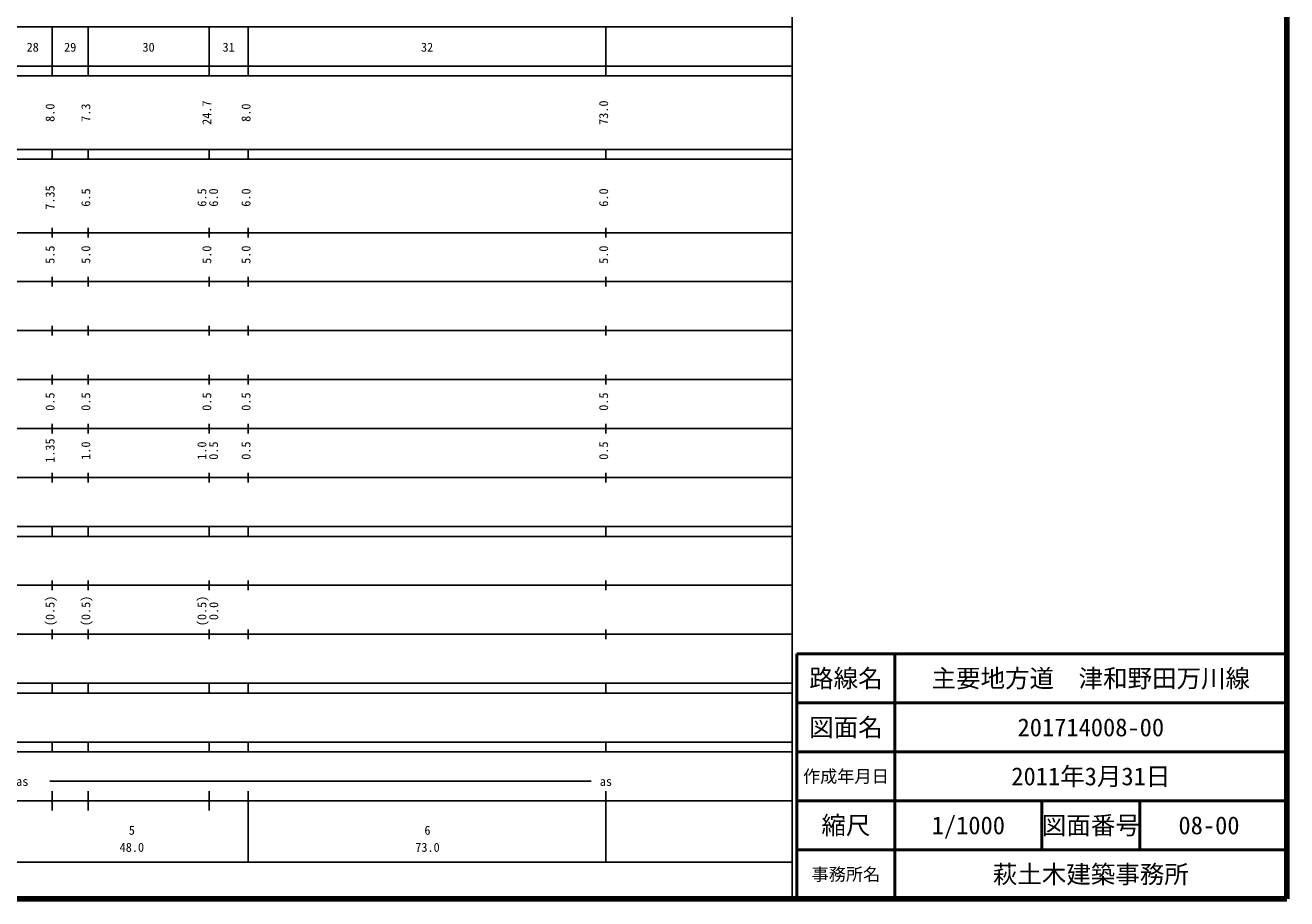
# Model space of a CAD drawing. Units: millimetres on the paper, enlarged 1000 times. Extents: x 40000 to 680000, y 20000 to 380000.
# Drawn here: x 422472 to 680000, y 20000 to 198357 of the extents above; entities that cross this region are included whole.
import ezdxf
from ezdxf.enums import TextEntityAlignment as Align

# ---------------------------------------------------------------- set-up
doc = ezdxf.new("R2010")
doc.units = ezdxf.units.MM
doc.header["$LTSCALE"] = 1000
for name, color, linetype, lineweight in [('M-TTL', 2, 'Continuous', 140), ('M-TTL-BAND', 7, 'Continuous', 25), ('M-TTL-FRAM', 2, 'Continuous', 50), ('M-TTL-LINE', 7, 'Continuous', 50)]:
    doc.layers.add(name, color=color, linetype=linetype, lineweight=lineweight)
doc.layers.add('M-TTL-TXT', color=7, linetype='Continuous')
doc.styles.add('ＭＳ ゴシック', font='')
doc.styles.get('ＭＳ ゴシック').set_extended_font_data('MS Gothic')

msp = doc.modelspace()

# ---------------------------------------------------------------- linework, layer by layer
at = {"layer": 'M-TTL'}
for p, q in [((680000, 20000), (680000, 380000)), ((40000, 20000), (680000, 20000))]:
    msp.add_line(p, q, dxfattribs=at)
at = {"layer": 'M-TTL-BAND'}
for p, q in [((579000, 20000), (579000, 370000)), ((68000, 198000), (579000, 198000)), ((428000, 188000), (428000, 198000)), ((435300, 188000), (435300, 198000)), ((460000, 188000), (460000, 198000)), ((468000, 188000), (468000, 198000)), ((541000, 188000), (541000, 198000)), ((40000, 190000), (579000, 190000)), ((40000, 188000), (579000, 188000)), ((40000, 173000), (579000, 173000)), ((428000, 171000), (428000, 173000)), ((435300, 171000), (435300, 173000)), ((460000, 171000), (460000, 173000)), ((468000, 171000), (468000, 173000)), ((541000, 171000), (541000, 173000)), ((40000, 171000), (579000, 171000)), ((40000, 156000), (579000, 156000)), ((428000, 155000), (428000, 157000)), ((435300, 155000), (435300, 157000)), ((460000, 155000), (460000, 157000)), ((468000, 155000), (468000, 157000)), ((541000, 155000), (541000, 157000)), ((428000, 145000), (428000, 147000)), ((435300, 145000), (435300, 147000)), ((460000, 145000), (460000, 147000)), ((468000, 145000), (468000, 147000)), ((541000, 145000), (541000, 147000)), ((46000, 146000), (579000, 146000)), ((428000, 135000), (428000, 137000)), ((435300, 135000), (435300, 137000)), ((460000, 135000), (460000, 137000)), ((468000, 135000), (468000, 137000)), ((541000, 135000), (541000, 137000)), ((52000, 136000), (579000, 136000)), ((428000, 125000), (428000, 127000)), ((435300, 125000), (435300, 127000)), ((460000, 125000), (460000, 127000)), ((468000, 125000), (468000, 127000)), ((541000, 125000), (541000, 127000)), ((46000, 126000), (579000, 126000)), ((52000, 116000), (579000, 116000)), ((428000, 115000), (428000, 117000)), ((435300, 115000), (435300, 117000)), ((460000, 115000), (460000, 117000)), ((468000, 115000), (468000, 117000)), ((541000, 115000), (541000, 117000)), ((46000, 106000), (579000, 106000)), ((428000, 105000), (428000, 107000)), ((435300, 105000), (435300, 107000)), ((460000, 105000), (460000, 107000)), ((468000, 105000), (468000, 107000)), ((541000, 105000), (541000, 107000)), ((40000, 96000), (579000, 96000)), ((428000, 94000), (428000, 96000)), ((435300, 94000), (435300, 96000)), ((460000, 94000), (460000, 96000)), ((468000, 94000), (468000, 96000)), ((541000, 94000), (541000, 96000)), ((40000, 94000), (579000, 94000)), ((428000, 83000), (428000, 85000)), ((435300, 83000), (435300, 85000)), ((460000, 83000), (460000, 85000)), ((468000, 83000), (468000, 85000)), ((541000, 83000), (541000, 85000)), ((49000, 84000), (579000, 84000)), ((428000, 73000), (428000, 75000)), ((435300, 73000), (435300, 75000)), ((460000, 73000), (460000, 75000)), ((468000, 73000), (468000, 75000)), ((541000, 73000), (541000, 75000)), ((40000, 74000), (579000, 74000)), ((40000, 64000), (579000, 64000)), ((40000, 62000), (579000, 62000)), ((428000, 62000), (428000, 64000)), ((435300, 62000), (435300, 64000)), ((460000, 62000), (460000, 64000)), ((468000, 62000), (468000, 64000)), ((541000, 62000), (541000, 64000)), ((40000, 52000), (579000, 52000)), ((428000, 50000), (428000, 52000)), ((435300, 50000), (435300, 52000)), ((460000, 50000), (460000, 52000)), ((468000, 50000), (468000, 52000)), ((541000, 50000), (541000, 52000)), ((40000, 50000), (579000, 50000)), ((427500, 44000), (538000, 44000)), ((428000, 38000), (428000, 42000)), ((435300, 38000), (435300, 42000)), ((460000, 38000), (460000, 42000)), ((468000, 27500), (468000, 42000)), ((541000, 27500), (541000, 42000)), ((40000, 40000), (579000, 40000)), ((68000, 27500), (579000, 27500))]:
    msp.add_line(p, q, dxfattribs=at)
at = {"layer": 'M-TTL-FRAM'}
for p, q in [((680000, 70000), (580000, 70000)), ((580000, 70000), (580000, 20000))]:
    msp.add_line(p, q, dxfattribs=at)
at = {"layer": 'M-TTL-LINE'}
for p, q in [((600000, 70000), (600000, 20000)), ((680000, 60000), (580000, 60000)), ((680000, 50000), (580000, 50000)), ((680000, 40000), (580000, 40000)), ((630000, 40000), (630000, 30000)), ((650000, 40000), (650000, 30000)), ((680000, 30000), (580000, 30000))]:
    msp.add_line(p, q, dxfattribs=at)

# ---------------------------------------------------------------- texts
at = {"layer": 'M-TTL-BAND', "style": 'ＭＳ ゴシック'}
for s, p in [('28', (424000, 192405)), ('29', (431650, 192405)), ('30', (447650, 192405)), ('31', (464000, 192405)), ('32', (504500, 192405)), ('AS/as', (420000, 42500)), ('as', (541000, 42500)), ('5', (444242, 32523)), ('6', (504583, 32523)), ('48.0', (444242, 29033)), ('73.0', (504583, 29033))]:
    msp.add_text(s, height=1833, dxfattribs=at).set_placement(p, align=Align.BOTTOM_CENTER)
for s, p in [('24.7', (461000, 180500)), ('73.0', (542000, 180500)), ('8.0', (429000, 180500)), ('7.3', (436300, 180500)), ('8.0', (469000, 180500)), ('7.35', (429000, 163174)), ('6.5', (436300, 163174)), ('6.5', (460000, 163174)), ('6.0', (462370, 163174)), ('6.0', (469000, 163174)), ('6.0', (542000, 163174)), ('5.5', (429000, 151500)), ('5.0', (436300, 151500)), ('5.0', (461000, 151500)), ('5.0', (469000, 151500)), ('5.0', (542000, 151500)), ('0.5', (429000, 121500)), ('0.5', (436300, 121500)), ('0.5', (461000, 121500)), ('0.5', (469000, 121500)), ('0.5', (542000, 121500)), ('1.35', (429000, 111500)), ('1.0', (436300, 111500)), ('1.0', (460000, 111500)), ('0.5', (462370, 111500)), ('0.5', (469000, 111500)), ('0.5', (542000, 111500)), ('(0.5)', (429000, 78764)), ('(0.5)', (436300, 78764)), ('(0.5)', (460000, 78764)), ('0.0', (462416, 78764))]:
    msp.add_text(s, height=1833, rotation=90, dxfattribs=at).set_placement(p, align=Align.BOTTOM_CENTER)
at = {"layer": 'M-TTL-TXT', "style": 'ＭＳ ゴシック'}
for s, height, p in [('路線名', 3666, (590000, 65000)), ('路線名', 3666, (590000, 65000)), ('主要地方道\u3000津和野田万川線', 3666, (640000, 65000)), ('図面名', 3666, (590000, 55000)), ('図面名', 3666, (590000, 55000)), ('201714008-00', 3666, (640000, 55000)), ('作成年月日', 2566, (590000, 45000)), ('作成年月日', 2566, (590000, 45000)), ('2011年3月31日', 3666, (640000, 45000)), ('縮尺', 3666, (590000, 35000)), ('縮尺', 3666, (590000, 35000)), ('1/1000', 3666, (615000, 35000)), ('図面番号', 3666, (640000, 35000)), ('図面番号', 3666, (640000, 35000)), ('08-00', 3666, (664125, 35000)), ('事務所名', 2566, (590000, 25000)), ('事務所名', 2566, (590000, 25000)), ('萩土木建築事務所', 3666, (640000, 25000))]:
    msp.add_text(s, height=height, dxfattribs=at).set_placement(p, align=Align.MIDDLE_CENTER)

doc.saveas('drawing.dxf')
